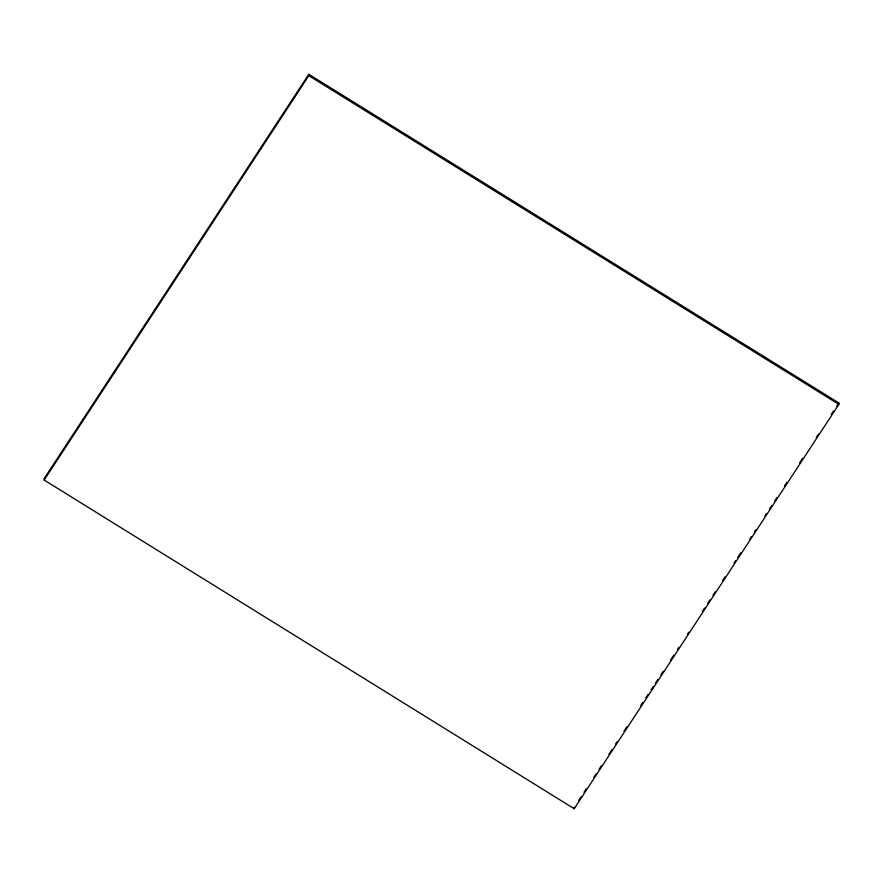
<?xml version="1.0" encoding="UTF-8"?>
<svg xmlns="http://www.w3.org/2000/svg" width="883" height="883" viewBox="0 0 883 883"><rect width="100%" height="100%" fill="white"/><g stroke="black" fill="none" stroke-linecap="round" stroke-linejoin="round"><path stroke-width="1.32" d="M308.796 74.271L44.15 478.619L44.161 480.054L574.204 808.729L838.85 404.381L838.839 402.946L308.796 74.271L308.807 75.706L44.161 480.054M578.718 800.384L580.981 796.93M583.994 792.327L586.257 788.861M593.795 777.349L596.058 773.894M599.071 769.281L601.334 765.826M608.873 754.303L611.886 749.7M615.661 743.939L617.173 741.632M623.95 731.267L626.974 726.654M640.539 705.925L642.802 702.471M645.815 697.857L648.078 694.402M651.102 689.789L653.354 686.334M655.616 682.879L657.879 679.424M660.903 674.822L663.166 671.367M670.705 659.844L673.718 655.23M677.482 649.469L678.994 647.173M687.283 634.502L688.795 632.195M702.371 611.455L704.634 608.001M707.647 603.398L709.91 599.943M712.923 595.33L715.186 591.875M722.724 580.352L724.987 576.897M734.038 563.078L735.539 560.771M737.802 557.316L740.826 552.703M749.866 538.884L751.378 536.577M754.391 531.974L755.903 529.668M764.943 515.838L766.455 513.542M769.468 508.928L771.731 505.473M774.744 500.871L777.007 497.405M784.557 485.893L786.808 482.438M799.634 462.847L802.647 458.244M816.223 437.504L818.475 434.05M831.3 414.469L833.563 411.014M836.576 406.401L838.839 402.946M308.807 75.706L838.85 404.381M574.193 807.294L574.204 808.729"/></g></svg>
